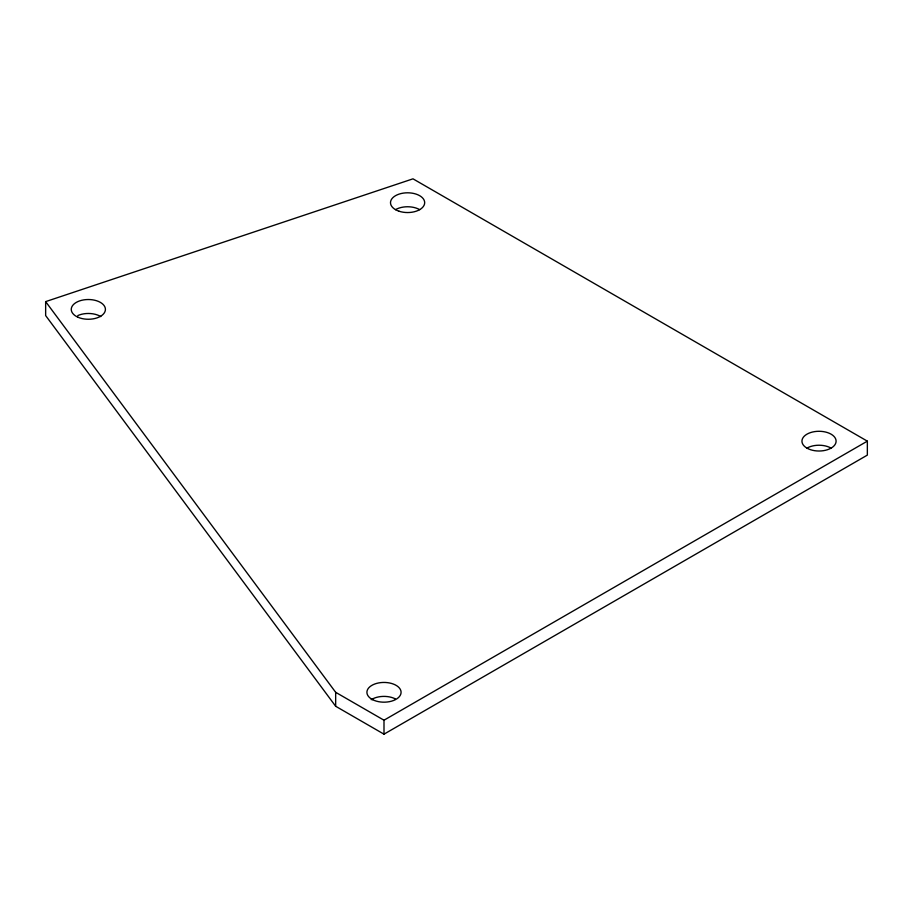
<?xml version="1.0" encoding="UTF-8"?>
<svg xmlns="http://www.w3.org/2000/svg" width="913" height="913" viewBox="0 0 913 913"><rect width="100%" height="100%" fill="white"/><g stroke="black" fill="none" stroke-linecap="round" stroke-linejoin="round"><path stroke-width="1.37" d="M45.65 301.621L335.664 692.305L383.996 720.209L867.35 441.15L867.35 455.108L383.996 734.166L335.664 706.263L45.65 315.578L45.65 301.621L412.996 178.834L867.35 441.15M383.996 720.209L383.996 734.166M335.664 692.305L335.664 706.263M806.932 448.123A17.085 9.872 0 0 0 835.521 443.707A17.085 9.872 0 0 0 814.59 431.621A17.085 9.872 0 0 0 806.932 448.123A17.085 9.872 0 0 1 831.104 448.123M395.5 209.648A17.085 9.872 0 0 1 419.672 209.648M77.765 315.59A17.085 9.872 0 0 1 100.795 316.583M371.237 699.7A17.085 9.872 0 0 1 395.363 698.89M372.63 699.678A17.085 9.872 0 0 0 400.727 694.314A17.085 9.872 0 0 0 378.633 682.935A17.085 9.872 0 0 0 372.63 699.678M78.096 317.29A17.085 9.872 0 0 0 105.303 310.557A17.085 9.872 0 0 0 81.599 300.32A17.085 9.872 0 0 0 78.096 317.29M399.038 211.223A17.085 9.872 0 0 0 424.682 202.675A17.085 9.872 0 0 0 399.038 194.127A17.085 9.872 0 0 0 399.038 211.223"/></g></svg>
